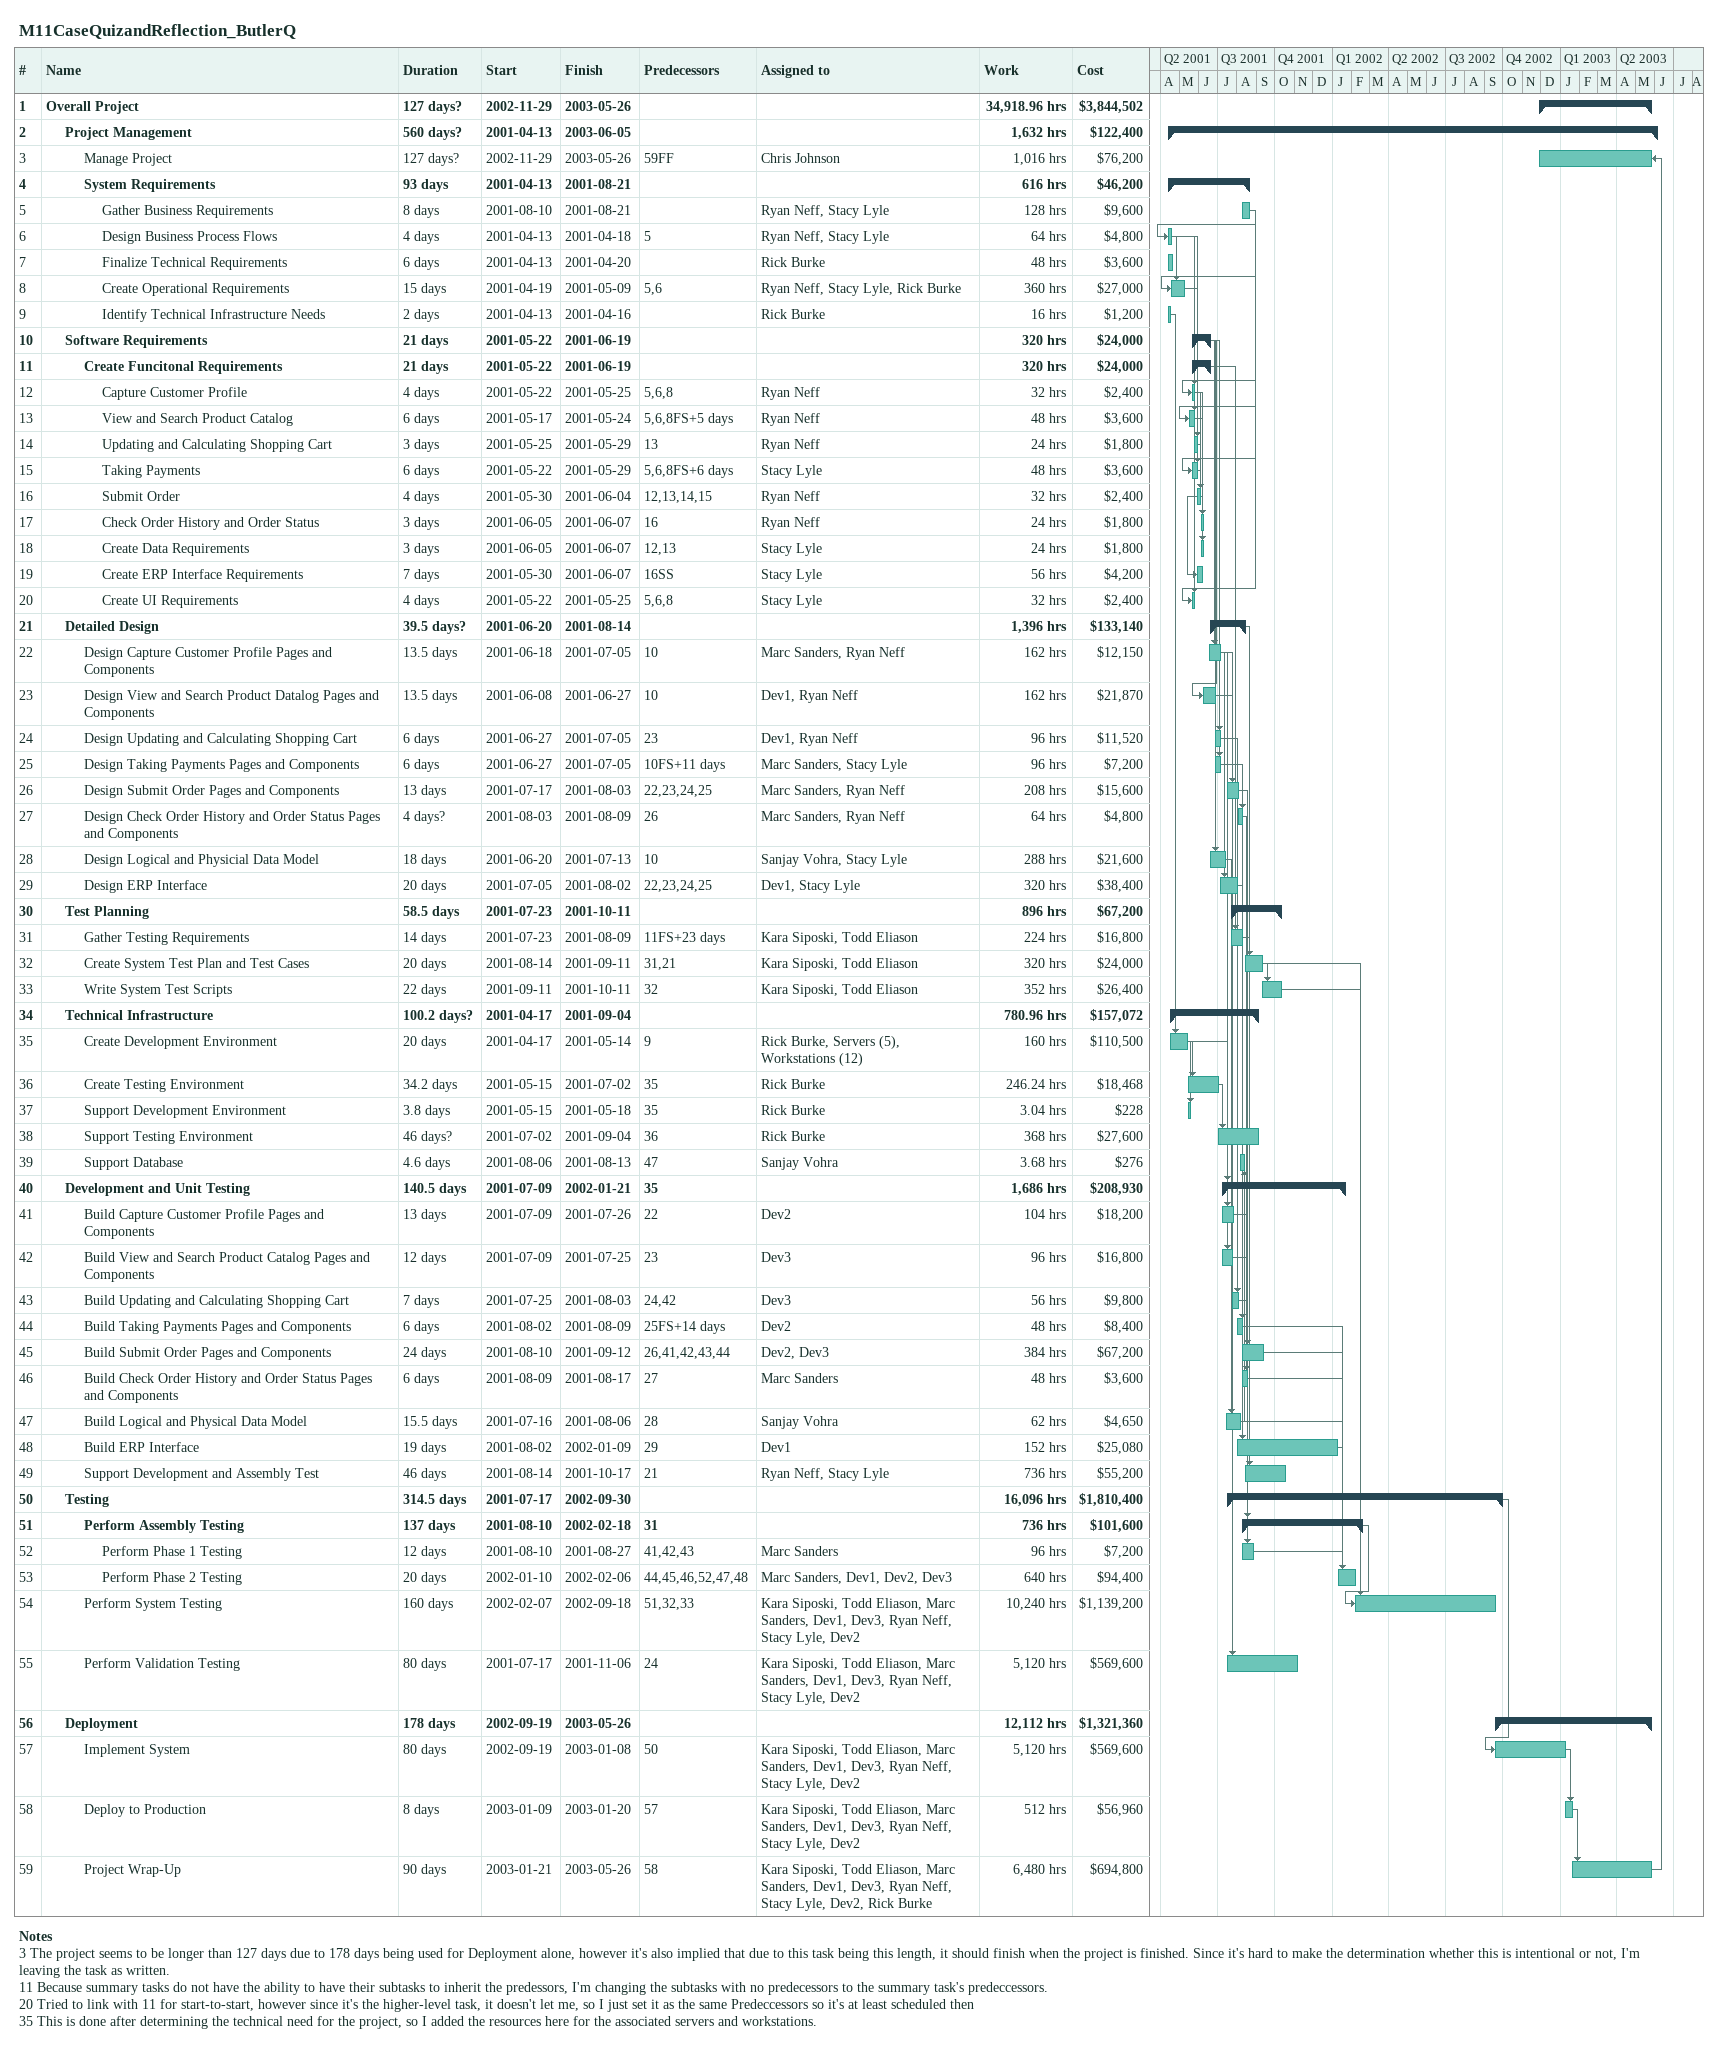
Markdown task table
M11CaseQuizandReflection_ButlerQ

| ID | Level | Task | Duration | Start | Finish | Predecessors | Resources | Work (h) | Cost ($) |
|---|---|---|---|---|---|---|---|---|---|
| 1 | 1 | **Overall Project** | 127d? | 2002-11-29 | 2003-05-26 |  |  | 34918.96 | 3844502 |
| 2 | 2 | **Project Management** | 560d? | 2001-04-13 | 2003-06-05 |  |  | 1632 | 122400 |
| 3 | 3 | Manage Project | 127d? | 2002-11-29 | 2003-05-26 | 59FF | Chris Johnson | 1016 | 76200 |
| 4 | 3 | **System Requirements** | 93d | 2001-04-13 | 2001-08-21 |  |  | 616 | 46200 |
| 5 | 4 | Gather Business Requirements | 8d | 2001-08-10 | 2001-08-21 |  | Ryan Neff, Stacy Lyle | 128 | 9600 |
| 6 | 4 | Design Business Process Flows | 4d | 2001-04-13 | 2001-04-18 | 5 | Ryan Neff, Stacy Lyle | 64 | 4800 |
| 7 | 4 | Finalize Technical Requirements | 6d | 2001-04-13 | 2001-04-20 |  | Rick Burke | 48 | 3600 |
| 8 | 4 | Create Operational Requirements | 15d | 2001-04-19 | 2001-05-09 | 5, 6 | Ryan Neff, Stacy Lyle, Rick Burke | 360 | 27000 |
| 9 | 4 | Identify Technical Infrastructure Needs | 2d | 2001-04-13 | 2001-04-16 |  | Rick Burke | 16 | 1200 |
| 10 | 2 | **Software Requirements** | 21d | 2001-05-22 | 2001-06-19 |  |  | 320 | 24000 |
| 11 | 3 | **Create Funcitonal Requirements** | 21d | 2001-05-22 | 2001-06-19 |  |  | 320 | 24000 |
| 12 | 4 | Capture Customer Profile | 4d | 2001-05-22 | 2001-05-25 | 5, 6, 8 | Ryan Neff | 32 | 2400 |
| 13 | 4 | View and Search Product Catalog | 6d | 2001-05-17 | 2001-05-24 | 5, 6, 8FS+5d | Ryan Neff | 48 | 3600 |
| 14 | 4 | Updating and Calculating Shopping Cart | 3d | 2001-05-25 | 2001-05-29 | 13 | Ryan Neff | 24 | 1800 |
| 15 | 4 | Taking Payments | 6d | 2001-05-22 | 2001-05-29 | 5, 6, 8FS+6d | Stacy Lyle | 48 | 3600 |
| 16 | 4 | Submit Order | 4d | 2001-05-30 | 2001-06-04 | 12, 13, 14, 15 | Ryan Neff | 32 | 2400 |
| 17 | 4 | Check Order History and Order Status | 3d | 2001-06-05 | 2001-06-07 | 16 | Ryan Neff | 24 | 1800 |
| 18 | 4 | Create Data Requirements | 3d | 2001-06-05 | 2001-06-07 | 12, 13 | Stacy Lyle | 24 | 1800 |
| 19 | 4 | Create ERP Interface Requirements | 7d | 2001-05-30 | 2001-06-07 | 16SS | Stacy Lyle | 56 | 4200 |
| 20 | 4 | Create UI Requirements | 4d | 2001-05-22 | 2001-05-25 | 5, 6, 8 | Stacy Lyle | 32 | 2400 |
| 21 | 2 | **Detailed Design** | 39.5d? | 2001-06-20 | 2001-08-14 |  |  | 1396 | 133140 |
| 22 | 3 | Design Capture Customer Profile Pages and Components | 13.5d | 2001-06-18 | 2001-07-05 | 10 | Marc Sanders, Ryan Neff | 162 | 12150 |
| 23 | 3 | Design View and Search Product Datalog Pages and Components | 13.5d | 2001-06-08 | 2001-06-27 | 10 | Dev1, Ryan Neff | 162 | 21870 |
| 24 | 3 | Design Updating and Calculating Shopping Cart | 6d | 2001-06-27 | 2001-07-05 | 23 | Dev1, Ryan Neff | 96 | 11520 |
| 25 | 3 | Design Taking Payments Pages and Components | 6d | 2001-06-27 | 2001-07-05 | 10FS+11d | Marc Sanders, Stacy Lyle | 96 | 7200 |
| 26 | 3 | Design Submit Order Pages and Components | 13d | 2001-07-17 | 2001-08-03 | 22, 23, 24, 25 | Marc Sanders, Ryan Neff | 208 | 15600 |
| 27 | 3 | Design Check Order History and Order Status Pages and Components | 4d? | 2001-08-03 | 2001-08-09 | 26 | Marc Sanders, Ryan Neff | 64 | 4800 |
| 28 | 3 | Design Logical and Physicial Data Model | 18d | 2001-06-20 | 2001-07-13 | 10 | Sanjay Vohra, Stacy Lyle | 288 | 21600 |
| 29 | 3 | Design ERP Interface | 20d | 2001-07-05 | 2001-08-02 | 22, 23, 24, 25 | Dev1, Stacy Lyle | 320 | 38400 |
| 30 | 2 | **Test Planning** | 58.5d | 2001-07-23 | 2001-10-11 |  |  | 896 | 67200 |
| 31 | 3 | Gather Testing Requirements | 14d | 2001-07-23 | 2001-08-09 | 11FS+23d | Kara Siposki, Todd Eliason | 224 | 16800 |
| 32 | 3 | Create System Test Plan and Test Cases | 20d | 2001-08-14 | 2001-09-11 | 31, 21 | Kara Siposki, Todd Eliason | 320 | 24000 |
| 33 | 3 | Write System Test Scripts | 22d | 2001-09-11 | 2001-10-11 | 32 | Kara Siposki, Todd Eliason | 352 | 26400 |
| 34 | 2 | **Technical Infrastructure** | 100.2d? | 2001-04-17 | 2001-09-04 |  |  | 780.96 | 157072 |
| 35 | 3 | Create Development Environment | 20d | 2001-04-17 | 2001-05-14 | 9 | Rick Burke, Servers (5), Workstations (12) | 160 | 110500 |
| 36 | 3 | Create Testing Environment | 34.2d | 2001-05-15 | 2001-07-02 | 35 | Rick Burke | 246.24 | 18468 |
| 37 | 3 | Support Development Environment | 3.8d | 2001-05-15 | 2001-05-18 | 35 | Rick Burke | 3.04 | 228 |
| 38 | 3 | Support Testing Environment | 46d? | 2001-07-02 | 2001-09-04 | 36 | Rick Burke | 368 | 27600 |
| 39 | 3 | Support Database | 4.6d | 2001-08-06 | 2001-08-13 | 47 | Sanjay Vohra | 3.68 | 276 |
| 40 | 2 | **Development and Unit Testing** | 140.5d | 2001-07-09 | 2002-01-21 | 35 |  | 1686 | 208930 |
| 41 | 3 | Build Capture Customer Profile Pages and Components | 13d | 2001-07-09 | 2001-07-26 | 22 | Dev2 | 104 | 18200 |
| 42 | 3 | Build View and Search Product Catalog Pages and Components | 12d | 2001-07-09 | 2001-07-25 | 23 | Dev3 | 96 | 16800 |
| 43 | 3 | Build Updating and Calculating Shopping Cart | 7d | 2001-07-25 | 2001-08-03 | 24, 42 | Dev3 | 56 | 9800 |
| 44 | 3 | Build Taking Payments Pages and Components | 6d | 2001-08-02 | 2001-08-09 | 25FS+14d | Dev2 | 48 | 8400 |
| 45 | 3 | Build Submit Order Pages and Components | 24d | 2001-08-10 | 2001-09-12 | 26, 41, 42, 43, 44 | Dev2, Dev3 | 384 | 67200 |
| 46 | 3 | Build Check Order History and Order Status Pages and Components | 6d | 2001-08-09 | 2001-08-17 | 27 | Marc Sanders | 48 | 3600 |
| 47 | 3 | Build Logical and Physical Data Model | 15.5d | 2001-07-16 | 2001-08-06 | 28 | Sanjay Vohra | 62 | 4650 |
| 48 | 3 | Build ERP Interface | 19d | 2001-08-02 | 2002-01-09 | 29 | Dev1 | 152 | 25080 |
| 49 | 3 | Support Development and Assembly Test | 46d | 2001-08-14 | 2001-10-17 | 21 | Ryan Neff, Stacy Lyle | 736 | 55200 |
| 50 | 2 | **Testing** | 314.5d | 2001-07-17 | 2002-09-30 |  |  | 16096 | 1810400 |
| 51 | 3 | **Perform Assembly Testing** | 137d | 2001-08-10 | 2002-02-18 | 31 |  | 736 | 101600 |
| 52 | 4 | Perform Phase 1 Testing | 12d | 2001-08-10 | 2001-08-27 | 41, 42, 43 | Marc Sanders | 96 | 7200 |
| 53 | 4 | Perform Phase 2 Testing | 20d | 2002-01-10 | 2002-02-06 | 44, 45, 46, 52, 47, 48 | Marc Sanders, Dev1, Dev2, Dev3 | 640 | 94400 |
| 54 | 3 | Perform System Testing | 160d | 2002-02-07 | 2002-09-18 | 51, 32, 33 | Kara Siposki, Todd Eliason, Marc Sanders, Dev1, Dev3, Ryan Neff, Stacy Lyle, Dev2 | 10240 | 1139200 |
| 55 | 3 | Perform Validation Testing | 80d | 2001-07-17 | 2001-11-06 | 24 | Kara Siposki, Todd Eliason, Marc Sanders, Dev1, Dev3, Ryan Neff, Stacy Lyle, Dev2 | 5120 | 569600 |
| 56 | 2 | **Deployment** | 178d | 2002-09-19 | 2003-05-26 |  |  | 12112 | 1321360 |
| 57 | 3 | Implement System | 80d | 2002-09-19 | 2003-01-08 | 50 | Kara Siposki, Todd Eliason, Marc Sanders, Dev1, Dev3, Ryan Neff, Stacy Lyle, Dev2 | 5120 | 569600 |
| 58 | 3 | Deploy to Production | 8d | 2003-01-09 | 2003-01-20 | 57 | Kara Siposki, Todd Eliason, Marc Sanders, Dev1, Dev3, Ryan Neff, Stacy Lyle, Dev2 | 512 | 56960 |
| 59 | 3 | Project Wrap-Up | 90d | 2003-01-21 | 2003-05-26 | 58 | Kara Siposki, Todd Eliason, Marc Sanders, Dev1, Dev3, Ryan Neff, Stacy Lyle, Dev2, Rick Burke | 6480 | 694800 |

Notes
- 3: The project seems to be longer than 127 days due to 178 days being used for Deployment alone, however it's also implied that due to this task being this length, it should finish when the project is finished. Since it's hard to make the determination whether this is intentional or not, I'm leaving the task as written.
- 11: Because summary tasks do not have the ability to have their subtasks to inherit the predessors, I'm changing the subtasks with no predecessors to the summary task's predeccessors.
- 20: Tried to link with 11 for start-to-start, however since it's the higher-level task, it doesn't let me, so I just set it as the same Predeccessors so it's at least scheduled then
- 35: This is done after determining the technical need for the project, so I added the resources here for the associated servers and workstations.
